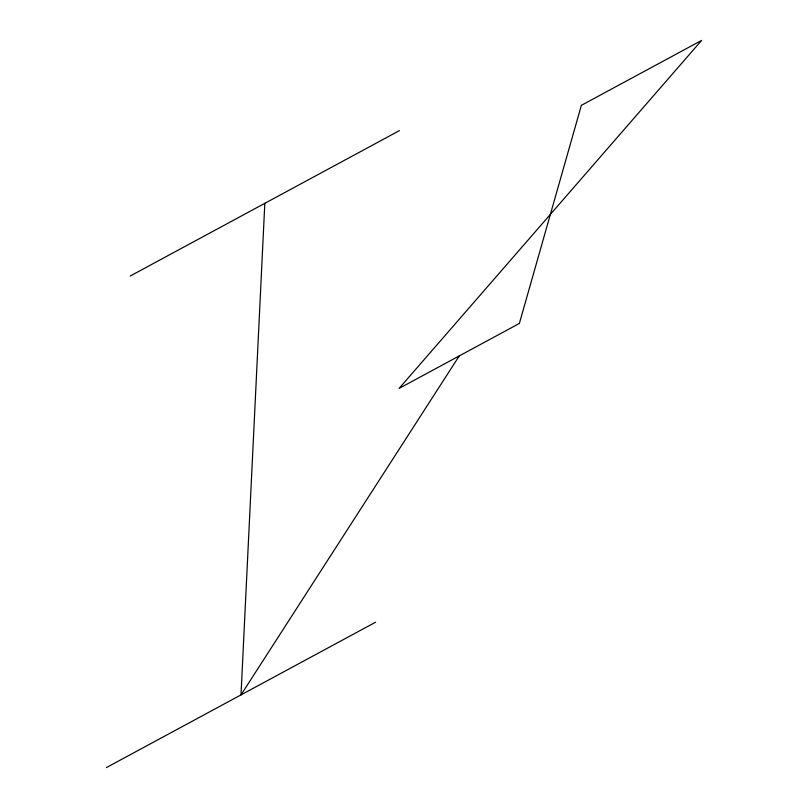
<?xml version="1.0" encoding="UTF-8"?>
<svg xmlns="http://www.w3.org/2000/svg" width="808" height="808" viewBox="0 0 808 808"><rect width="100%" height="100%" fill="white"/><g stroke="black" fill="none" stroke-linecap="round" stroke-linejoin="round"><path stroke-width="1.21" d="M264.822 203.323L240.996 694.9L459.247 355.924M130.209 276.023L399.435 130.623M106.383 767.6L375.609 622.2M581.366 105.343L519.372 323.452L399.122 388.396L701.617 40.4L581.366 105.343"/></g></svg>
